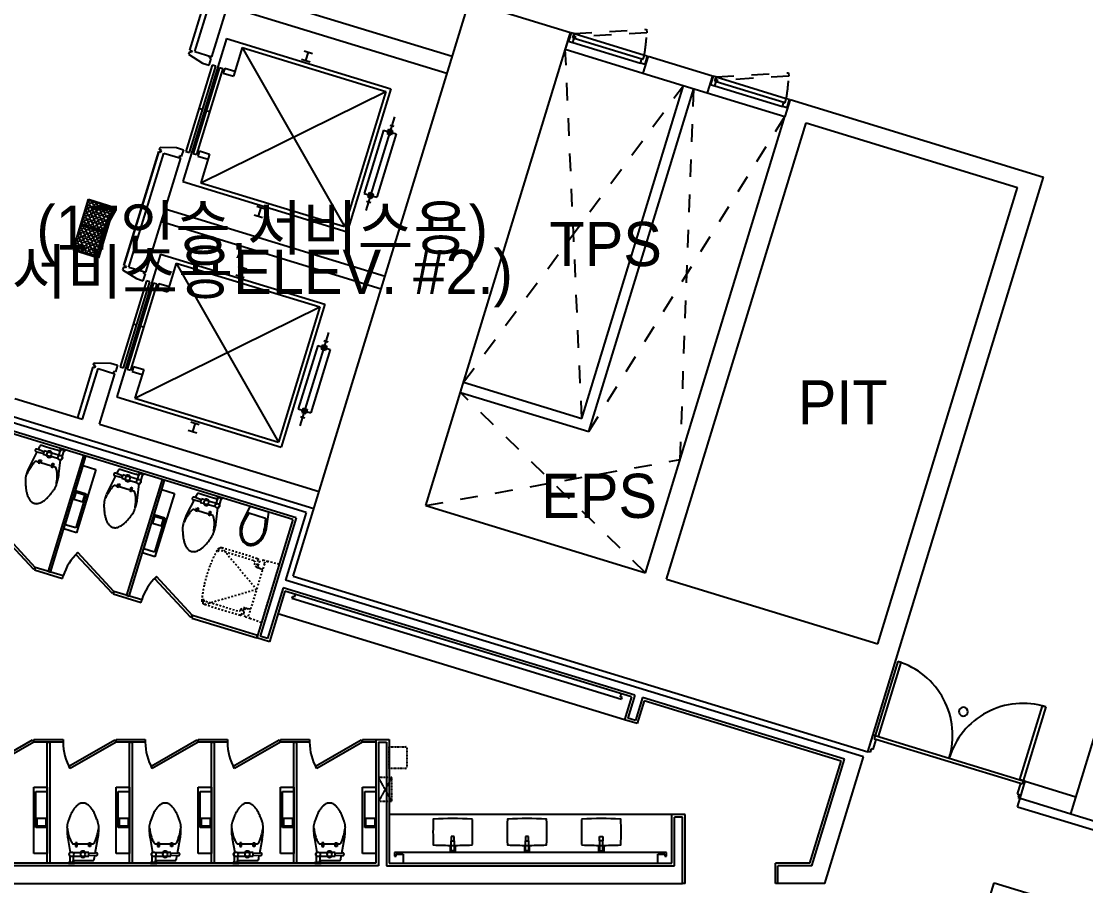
# Model space of a CAD drawing. Header units: millimetres. Extents: x -7718 to 421089, y 87466 to 341395.
# Drawn here: x 328870 to 340915, y 215684 to 225466 of the extents above; entities that cross this region are included whole.
import ezdxf
from ezdxf.enums import TextEntityAlignment as Align

# ---------------------------------------------------------------- set-up
doc = ezdxf.new("R2010")
doc.units = ezdxf.units.MM
doc.header["$LTSCALE"] = 200
doc.header["$MEASUREMENT"] = 0
for name, pattern in [('HID', [5, 3, -2]), ('HIDDEN', [2, 1, -1]), ('HIDDEN2', [0.188, 0.125, -0.063])]:
    doc.linetypes.add(name, pattern=pattern)
doc.layers.add('e-plan', color=9, linetype='CONTINUOUS')
doc.styles.add('kiahn', font='HY울릉도L.TTF')

msp = doc.modelspace()

# ---------------------------------------------------------------- linework, layer by layer
at = {"layer": 'e-plan'}
for p, q in [((330447, 226078), (333745, 225070)), ((330778, 225141), (330924, 225619)), ((331202, 225638), (333687, 224878)), ((331948, 219188), (333937, 225691)), ((333937, 225691), (335084, 225340)), ((331191, 225270), (330697, 223654)), ((331191, 225270), (333051, 224702)), ((333447, 219985), (335084, 225340)), ((335084, 225340), (335026, 225149)), ((335094, 225337), (335064, 225242)), ((335064, 225242), (335098, 225231)), ((335127, 225327), (335094, 225337)), ((335112, 225227), (335127, 225275)), ((335113, 225279), (335127, 225327)), ((335127, 225275), (335113, 225279)), ((335127, 225327), (335921, 225084)), ((335127, 225275), (335892, 225041)), ((330772, 225121), (330763, 225093)), ((330796, 225114), (330772, 225121)), ((330778, 225141), (330801, 225133)), ((330801, 225133), (330796, 225114)), ((330835, 225123), (331026, 225065)), ((331369, 225169), (331270, 224844)), ((331369, 225169), (332995, 224672)), ((331369, 225169), (332527, 223142)), ((332072, 225132), (332167, 225103)), ((335026, 225149), (335905, 224880)), ((335026, 225149), (335905, 224880)), ((335098, 225231), (335112, 225227)), ((335112, 225227), (335877, 224993)), ((330763, 225093), (330920, 224992)), ((330997, 224969), (331020, 225045)), ((331001, 225051), (331007, 225070)), ((331020, 225045), (331001, 225051)), ((331007, 225070), (331026, 225065)), ((332042, 225036), (332138, 225007)), ((332090, 225022), (332119, 225117)), ((335877, 224993), (335892, 225041)), ((335892, 225041), (335906, 225037)), ((335964, 225071), (335905, 224880)), ((335964, 225071), (335905, 224880)), ((335906, 225037), (335921, 225084)), ((335921, 225084), (335954, 225074)), ((335954, 225074), (335925, 224978)), ((335964, 225071), (336691, 224849)), ((335964, 225071), (336691, 224849)), ((331032, 224969), (330734, 223993)), ((330772, 223981), (331071, 224957)), ((331112, 224944), (330814, 223969)), ((331151, 224932), (330852, 223957)), ((330920, 224992), (330997, 224969)), ((331071, 224957), (331032, 224969)), ((331112, 224944), (331151, 224932)), ((331173, 224936), (331155, 224879)), ((331173, 224936), (331287, 224901)), ((335892, 224989), (335877, 224993)), ((335925, 224978), (335892, 224989)), ((335905, 224880), (336632, 224658)), ((335905, 224880), (336632, 224658)), ((331155, 224879), (331270, 224844)), ((336691, 224849), (336632, 224658)), ((336691, 224849), (336632, 224658)), ((336700, 224846), (336671, 224750)), ((336734, 224836), (336700, 224846)), ((336719, 224788), (336734, 224836)), ((336733, 224784), (336719, 224788)), ((336719, 224736), (336733, 224784)), ((336733, 224784), (337499, 224550)), ((336734, 224836), (337527, 224593)), ((330901, 223639), (332995, 224672)), ((332995, 224672), (332527, 223142)), ((333051, 224702), (332557, 223085)), ((335213, 220972), (336364, 224740)), ((335292, 220822), (336479, 224704)), ((336632, 224658), (337512, 224389)), ((336632, 224658), (337512, 224389)), ((336671, 224750), (336705, 224740)), ((336705, 224740), (336719, 224736)), ((336719, 224736), (337484, 224502)), ((337484, 224502), (337499, 224550)), ((337499, 224550), (337513, 224545)), ((337571, 224580), (337512, 224389)), ((337571, 224580), (337512, 224389)), ((337513, 224545), (337527, 224593)), ((337527, 224593), (337561, 224583)), ((337561, 224583), (337532, 224487)), ((337571, 224580), (340439, 223703)), ((330883, 224481, 0), (330921, 224469, 0)), ((330883, 224481), (330921, 224469)), ((330963, 224456, 0), (331001, 224445, 0)), ((330963, 224456), (331001, 224445)), ((337498, 224498), (337484, 224502)), ((337532, 224487), (337498, 224498)), ((333093, 224384), (332769, 223326)), ((333039, 224292), (333087, 224278)), ((335933, 219225), (337512, 224389)), ((336172, 219152), (337751, 224316)), ((337512, 224389), (337512, 224389)), ((337751, 224316), (340142, 223585)), ((332969, 224235), (332750, 223518)), ((333113, 224191), (332893, 223474)), ((332969, 224235), (333113, 224191)), ((333024, 224245), (333010, 224197)), ((333010, 224197), (333057, 224182)), ((333024, 224245), (333072, 224230)), ((333072, 224230), (333057, 224182)), ((330433, 224012), (330441, 224041)), ((330441, 224041), (330628, 224036)), ((330032, 222702), (330427, 223993)), ((330427, 223993), (330032, 222702)), ((330427, 223993), (330451, 223986)), ((330456, 224005), (330433, 224012)), ((330451, 223986), (330456, 224005)), ((330484, 223975), (330675, 223917)), ((330628, 224036), (330705, 224013)), ((330662, 223942), (330656, 223923)), ((330656, 223923), (330675, 223917)), ((330681, 223936), (330662, 223942)), ((330705, 224013), (330681, 223936)), ((330734, 223993), (330772, 223981)), ((330814, 223969), (330852, 223957)), ((330814, 223969, 0), (330852, 223957, 0)), ((330886, 223999), (330869, 223941)), ((330886, 223999, 0), (330869, 223941, 0)), ((330869, 223941), (330983, 223906)), ((330869, 223941, 0), (330983, 223906, 0)), ((330886, 223999), (331001, 223964)), ((330886, 223999, 0), (331001, 223964, 0)), ((331001, 223964), (330901, 223639)), ((338451, 217200), (340439, 223703)), ((330697, 223654), (332557, 223085)), ((330901, 223639), (332527, 223142)), ((338563, 218421), (340142, 223585)), ((329545, 223165), (329632, 223452)), ((329632, 223452), (329919, 223364)), ((332750, 223518), (332893, 223474)), ((332805, 223527), (332790, 223479)), ((332790, 223479), (332838, 223465)), ((332805, 223527), (332853, 223513)), ((332853, 223513), (332838, 223465)), ((329832, 223077), (329919, 223364)), ((329919, 223364), (329832, 223077)), ((329832, 223077), (329919, 223364)), ((330500, 223343), (332986, 222583)), ((331534, 223372), (331629, 223343)), ((331581, 223358), (331552, 223262)), ((332776, 223432), (332824, 223417)), ((330456, 223200), (332942, 222440)), ((331504, 223277), (331600, 223247)), ((329457, 222878), (329545, 223165)), ((329545, 223165), (329832, 223077)), ((329545, 223165), (329832, 223077)), ((329744, 222790), (329832, 223077)), ((329832, 223077), (329744, 222790)), ((329744, 222790), (329832, 223077)), ((340746, 216498), (342735, 223001)), ((329457, 222878), (329744, 222790)), ((330446, 222832), (329951, 221216)), ((330446, 222832), (332306, 222263)), ((330624, 222730), (330524, 222405)), ((330624, 222730), (332249, 222233)), ((330624, 222730), (331782, 220703)), ((330026, 222683), (330017, 222654)), ((330017, 222654), (330175, 222554)), ((330050, 222676), (330026, 222683)), ((330032, 222702), (330056, 222695)), ((330056, 222695), (330050, 222676)), ((330089, 222684), (330281, 222626)), ((330251, 222530), (330275, 222607)), ((330256, 222613), (330262, 222632)), ((330275, 222607), (330256, 222613)), ((330262, 222632), (330281, 222626)), ((331297, 222598), (331392, 222568)), ((331326, 222693), (331422, 222664)), ((331345, 222583), (331374, 222679)), ((330287, 222530), (329989, 221554)), ((330027, 221543), (330325, 222518)), ((330367, 222506), (330069, 221530)), ((330405, 222494), (330107, 221518)), ((330175, 222554), (330251, 222530)), ((330325, 222518), (330287, 222530)), ((330367, 222506), (330405, 222494)), ((330427, 222498), (330410, 222440)), ((330427, 222498), (330542, 222463)), ((330410, 222440), (330524, 222405)), ((330156, 221200), (332249, 222233)), ((332249, 222233), (331782, 220703)), ((332306, 222263), (331811, 220647)), ((330138, 222042, 0), (330176, 222031, 0)), ((330138, 222042), (330176, 222031)), ((330218, 222018, 0), (330256, 222006, 0)), ((330218, 222018), (330256, 222006)), ((332347, 221945), (332024, 220887)), ((332224, 221797), (332004, 221079)), ((332367, 221753), (332148, 221036)), ((332224, 221797), (332367, 221753)), ((332279, 221806), (332264, 221758)), ((332264, 221758), (332312, 221744)), ((332279, 221806), (332326, 221791)), ((332293, 221854), (332341, 221839)), ((332326, 221791), (332312, 221744)), ((329681, 221554), (329506, 220981)), ((329681, 221554), (329705, 221547)), ((329687, 221574), (329696, 221602)), ((329711, 221566), (329687, 221574)), ((329696, 221602), (329883, 221597)), ((329705, 221547), (329711, 221566)), ((329739, 221537), (329930, 221478)), ((329883, 221597), (329959, 221574)), ((329959, 221574), (329936, 221498)), ((329989, 221554), (330027, 221543)), ((330069, 221530), (330107, 221518)), ((330069, 221530, 0), (330107, 221518, 0)), ((330141, 221560), (330123, 221503)), ((330141, 221560, 0), (330123, 221503, 0)), ((330141, 221560), (330255, 221525)), ((330141, 221560, 0), (330255, 221525, 0)), ((330255, 221525), (330156, 221200)), ((329917, 221503), (329911, 221484)), ((329911, 221484), (329930, 221478)), ((329936, 221498), (329917, 221503)), ((330123, 221503), (330238, 221468)), ((330123, 221503, 0), (330238, 221468, 0)), ((333839, 221266), (335292, 220822)), ((333874, 221381), (335213, 220972)), ((328798, 221197), (329563, 220963)), ((329951, 221216), (331811, 220647)), ((330156, 221200), (331782, 220703)), ((332004, 221079), (332148, 221036)), ((332059, 221089), (332045, 221041)), ((332045, 221041), (332093, 221026)), ((332059, 221089), (332107, 221074)), ((332107, 221074), (332093, 221026)), ((332094, 219907), (328719, 220939)), ((328740, 221006), (332182, 219953)), ((330788, 220934), (330884, 220904)), ((330836, 220919), (330807, 220823)), ((332030, 220993), (332078, 220978)), ((331981, 219847), (328693, 220853)), ((331944, 219827), (328713, 220815)), ((329754, 220905), (332241, 220144)), ((330759, 220838), (330855, 220809)), ((329047, 220593), (328970, 220444)), ((329038, 220596), (329047, 220593)), ((329060, 220619), (329047, 220624)), ((329047, 220593), (329120, 220576)), ((329074, 220647), (329060, 220619)), ((329126, 220595), (329060, 220619)), ((329129, 220604), (329118, 220566)), ((329118, 220566), (329165, 220551)), ((329177, 220590), (329129, 220604)), ((329206, 220633), (329134, 220655)), ((329573, 220552), (329173, 219242)), ((329278, 220611), (329206, 220633)), ((329301, 220552), (329206, 220581)), ((329295, 220548), (329311, 220600)), ((329373, 220613), (329306, 220634)), ((329306, 220634), (329308, 220623)), ((329308, 220623), (329317, 220620)), ((329317, 220620), (329311, 220600)), ((329355, 220608), (329317, 220620)), ((329333, 220537), (329355, 220608)), ((329355, 220608), (329365, 220605)), ((329365, 220605), (329373, 220613)), ((329602, 220543), (329573, 220552)), ((329150, 220451), (329041, 220485)), ((329066, 220467), (329078, 220505)), ((329085, 220461), (329066, 220467)), ((329078, 220505), (329097, 220499)), ((329097, 220499), (329085, 220461)), ((329260, 220418), (329150, 220451)), ((329290, 220513), (329194, 220543)), ((329202, 219233), (329602, 220543)), ((329221, 220461), (329210, 220423)), ((329241, 220455), (329221, 220461)), ((329229, 220417), (329241, 220455)), ((329296, 220344), (329315, 220504)), ((329351, 219721), (329570, 220438)), ((329570, 220438), (329713, 220394)), ((329210, 220423), (329229, 220417)), ((329713, 220394), (329494, 219677)), ((329936, 220322), (329860, 220172)), ((329927, 220324), (329936, 220322)), ((329949, 220347), (329936, 220352)), ((329936, 220322), (330010, 220304)), ((329964, 220375), (329949, 220347)), ((330016, 220323), (329949, 220347)), ((330019, 220332), (330007, 220294)), ((330066, 220318), (330019, 220332)), ((330095, 220361), (330024, 220383)), ((330167, 220339), (330095, 220361)), ((330191, 220280), (330095, 220309)), ((330185, 220276), (330200, 220328)), ((330262, 220342), (330195, 220362)), ((330195, 220362), (330197, 220351)), ((330197, 220351), (330206, 220348)), ((330206, 220348), (330200, 220328)), ((330245, 220336), (330206, 220348)), ((330223, 220265), (330245, 220336)), ((330245, 220336), (330254, 220333)), ((330254, 220333), (330262, 220342)), ((330040, 220179), (329930, 220213)), ((329956, 220195), (329967, 220233)), ((329975, 220189), (329956, 220195)), ((329967, 220233), (329986, 220227)), ((329986, 220227), (329975, 220189)), ((330007, 220294), (330055, 220279)), ((330463, 220280), (330062, 218970)), ((330179, 220241), (330083, 220271)), ((330091, 218961), (330491, 220271)), ((330111, 220189), (330099, 220151)), ((330130, 220183), (330111, 220189)), ((330118, 220145), (330130, 220183)), ((330185, 220072), (330204, 220232)), ((330491, 220271), (330463, 220280)), ((329365, 219769), (329484, 220157)), ((329488, 220135), (329464, 220058)), ((329484, 220157), (329605, 220120)), ((329605, 220120), (329487, 219732)), ((329590, 220104), (329488, 220135)), ((329567, 220027), (329590, 220104)), ((330150, 220146), (330040, 220179)), ((330099, 220151), (330118, 220145)), ((330240, 219449), (330459, 220166)), ((330603, 220122), (330383, 219405)), ((330459, 220166), (330603, 220122)), ((330839, 220075), (330825, 220080)), ((330853, 220103), (330839, 220075)), ((330905, 220051), (330839, 220075)), ((330985, 220089), (330913, 220111)), ((331056, 220067), (330985, 220089)), ((331151, 220070), (331084, 220090)), ((331084, 220090), (331086, 220079)), ((331086, 220079), (331096, 220076)), ((331096, 220076), (331090, 220056)), ((331134, 220064), (331096, 220076)), ((331112, 219993), (331134, 220064)), ((331134, 220064), (331144, 220062)), ((331144, 220062), (331151, 220070)), ((329464, 220058), (329567, 220027)), ((330825, 220050), (330749, 219900)), ((330816, 220052), (330825, 220050)), ((330929, 219908), (330819, 219941)), ((330825, 220050), (330899, 220032)), ((330845, 219923), (330857, 219961)), ((330857, 219961), (330876, 219955)), ((330876, 219955), (330864, 219917)), ((330908, 220060), (330896, 220022)), ((330896, 220022), (330944, 220008)), ((330956, 220046), (330908, 220060)), ((331068, 219970), (330973, 219999)), ((331080, 220008), (330984, 220037)), ((331074, 220004), (331090, 220056)), ((331074, 219800), (331094, 219960)), ((331456, 219976), (331362, 219784, 0)), ((331667, 219912), (331456, 219976)), ((333447, 219985), (335933, 219225)), ((330255, 219497), (330373, 219885)), ((330377, 219863), (330354, 219787)), ((330373, 219885), (330495, 219848)), ((330495, 219848), (330376, 219460)), ((330479, 219832), (330377, 219863)), ((330456, 219755), (330479, 219832)), ((330864, 219917), (330845, 219923)), ((331039, 219874), (330929, 219908)), ((331000, 219917), (330988, 219879)), ((330988, 219879), (331008, 219873)), ((331019, 219911), (331000, 219917)), ((331008, 219873), (331019, 219911)), ((331433, 219893), (331384, 219803, 0)), ((331444, 219899), (331390, 219800, 0)), ((331632, 219841, 0), (331446, 219898)), ((331944, 219827), (331535, 218489)), ((331981, 219847), (331572, 218508)), ((331633, 219841, 0), (331623, 219729, 0)), ((331639, 219830, 0), (331630, 219728, 0)), ((331667, 219912), (331636, 219700, 0)), ((332094, 219907), (331860, 219142)), ((328598, 219704), (329007, 219265)), ((329029, 219286), (328620, 219725)), ((329494, 219677), (329351, 219721)), ((329487, 219732), (329365, 219769)), ((330354, 219787), (330456, 219755)), ((330376, 219460), (330255, 219497)), ((329510, 219453), (329488, 219432)), ((329488, 219432), (329897, 218993)), ((329919, 219014), (329510, 219453)), ((330383, 219405), (330240, 219449)), ((329007, 219265), (329029, 219286)), ((329029, 219286), (329021, 219257)), ((329021, 219257), (329336, 219161)), ((329345, 219189), (329029, 219286)), ((329173, 219242), (329202, 219233)), ((329336, 219161), (329345, 219189)), ((330399, 219181), (330377, 219160)), ((330377, 219160), (330786, 218722)), ((330808, 218742), (330399, 219181)), ((338402, 217142), (331860, 219142)), ((331948, 219188), (338451, 217200)), ((336172, 219152), (338563, 218421)), ((329897, 218993), (329919, 219014)), ((329919, 219014), (329910, 218985)), ((329910, 218985), (330226, 218889)), ((330234, 218917), (329919, 219014)), ((331834, 219056), (331658, 218482)), ((331853, 219018), (331678, 218445)), ((335812, 217840), (331834, 219056)), ((335774, 217820), (331853, 219018)), ((331968, 218983), (331958, 218950)), ((330062, 218970), (330091, 218961)), ((330226, 218889), (330234, 218917)), ((331939, 218956), (331933, 218937)), ((331933, 218937), (335663, 217796)), ((331958, 218950), (331939, 218956)), ((330786, 218722), (330808, 218742)), ((330808, 218742), (330799, 218713)), ((331543, 218517), (330808, 218742)), ((335695, 217562), (331775, 218760)), ((330799, 218713), (331535, 218489)), ((331535, 218489), (331543, 218517)), ((331658, 218482), (331572, 218508)), ((331678, 218445), (331535, 218489)), ((338790, 218221), (338534, 217384)), ((338572, 217372), (338828, 218209)), ((338828, 218209), (338790, 218221)), ((335649, 217821), (335660, 217855)), ((335668, 217815), (335649, 217821)), ((335663, 217796), (335668, 217815)), ((335774, 217820), (335695, 217562)), ((335812, 217840), (335733, 217581)), ((335898, 217813), (335819, 217555)), ((335918, 217776), (335839, 217518)), ((338185, 217114), (335898, 217813)), ((338147, 217094), (335918, 217776)), ((340169, 216884), (340425, 217721)), ((340463, 217709), (340207, 216872)), ((340425, 217721), (340463, 217709)), ((335839, 217518), (335695, 217562)), ((335819, 217555), (335733, 217581)), ((328478, 217035), (328998, 217335)), ((329013, 217309), (328493, 217009)), ((328998, 217335), (329013, 217309)), ((329013, 217309), (329013, 217339)), ((329013, 217339), (329343, 217339)), ((329343, 217309), (329013, 217309)), ((329163, 217309), (329193, 217309)), ((329163, 215939), (329163, 217309)), ((329193, 217309), (329193, 215939)), ((329343, 217339), (329343, 217309)), ((329408, 217035), (329928, 217335)), ((329943, 217309), (329423, 217009)), ((329928, 217335), (329943, 217309)), ((329943, 217309), (329943, 217339)), ((329943, 217339), (330273, 217339)), ((330273, 217309), (329943, 217309)), ((330093, 217309), (330123, 217309)), ((330093, 215939), (330093, 217309)), ((330123, 217309), (330123, 215939)), ((330273, 217339), (330273, 217309)), ((330338, 217035), (330858, 217335)), ((330873, 217309), (330353, 217009)), ((330858, 217335), (330873, 217309)), ((330873, 217309), (330873, 217339)), ((330873, 217339), (331203, 217339)), ((331203, 217309), (330873, 217309)), ((331023, 217309), (331053, 217309)), ((331023, 215939), (331023, 217309)), ((331053, 217309), (331053, 215939)), ((331203, 217339), (331203, 217309)), ((331268, 217035), (331788, 217335)), ((331803, 217309), (331283, 217009)), ((331788, 217335), (331803, 217309)), ((331803, 217309), (331803, 217339)), ((331803, 217339), (332133, 217339)), ((332133, 217309), (331803, 217309)), ((331953, 217309), (331983, 217309)), ((331953, 215939), (331953, 217309)), ((331983, 217309), (331983, 215939)), ((332133, 217339), (332133, 217309)), ((332198, 217035), (332718, 217335)), ((332733, 217309), (332213, 217009)), ((332718, 217335), (332733, 217309)), ((332733, 217309), (332733, 217339)), ((332733, 217339), (332883, 217339)), ((332883, 217309), (332733, 217309)), ((332883, 217339), (332883, 215939)), ((332883, 217339), (333033, 217339)), ((332883, 217339), (332883, 217309)), ((332913, 217309), (332913, 215909)), ((332913, 217309), (333003, 217309)), ((333003, 217309), (333003, 215909)), ((333033, 217339), (333033, 215939)), ((338451, 217200), (338510, 217391)), ((338541, 217340), (338506, 217225)), ((338510, 217391), (338534, 217384)), ((338534, 217384), (338522, 217346)), ((338522, 217346), (338541, 217340)), ((338534, 217384), (340207, 216872)), ((338534, 217384), (338572, 217372)), ((340176, 216840), (338541, 217340)), ((338475, 217193), (338451, 217200)), ((338487, 217231), (338475, 217193)), ((338506, 217225), (338487, 217231)), ((337794, 215939), (338147, 217094)), ((337816, 215909), (338185, 217114)), ((337964, 215709), (338402, 217142)), ((329423, 217009), (329408, 217035)), ((330353, 217009), (330338, 217035)), ((331283, 217009), (331268, 217035)), ((332213, 217009), (332198, 217035)), ((340176, 216840), (340141, 216725)), ((340207, 216872), (340169, 216884)), ((340173, 216674), (340231, 216865)), ((340173, 216674), (340231, 216865)), ((340196, 216834), (340176, 216840)), ((340207, 216872), (340196, 216834)), ((340231, 216865), (340207, 216872)), ((340231, 216865), (340805, 216690)), ((329013, 216049), (329013, 216799)), ((329013, 216799), (329163, 216799)), ((329036, 216749), (329163, 216749)), ((329036, 216343), (329036, 216749)), ((329163, 216799), (329163, 216049)), ((329163, 216749), (329163, 216343)), ((329943, 216049), (329943, 216799)), ((329943, 216799), (330093, 216799)), ((329966, 216749), (330093, 216749)), ((329966, 216343), (329966, 216749)), ((330093, 216799), (330093, 216049)), ((330093, 216749), (330093, 216343)), ((330873, 216049), (330873, 216799)), ((330873, 216799), (331023, 216799)), ((330896, 216749), (331023, 216749)), ((330896, 216343), (330896, 216749)), ((331023, 216799), (331023, 216049)), ((331023, 216749), (331023, 216343)), ((331803, 216049), (331803, 216799)), ((331803, 216799), (331953, 216799)), ((331826, 216749), (331953, 216749)), ((331826, 216343), (331826, 216749)), ((331953, 216799), (331953, 216049)), ((331953, 216749), (331953, 216343)), ((332733, 216049), (332733, 216799)), ((332733, 216799), (332883, 216799)), ((332756, 216749), (332883, 216749)), ((332756, 216343), (332756, 216749)), ((332883, 216799), (332883, 216049)), ((332883, 216749), (332883, 216343)), ((340141, 216725), (340160, 216719)), ((340160, 216719), (340149, 216681)), ((340143, 216578), (340173, 216674)), ((340143, 216578), (347317, 214385)), ((340149, 216681), (340173, 216674)), ((340173, 216674), (340746, 216498)), ((336233, 216489), (333033, 216489)), ((336233, 215939), (336233, 216489)), ((336383, 216489), (336233, 216489)), ((336263, 215909), (336263, 216459)), ((336353, 216459), (336263, 216459)), ((336353, 215709), (336353, 216459)), ((336383, 215709), (336383, 216489)), ((340746, 216498), (347249, 214510)), ((329163, 216343), (329036, 216343)), ((329153, 216443), (329046, 216443)), ((329046, 216443), (329046, 216363)), ((329046, 216363), (329153, 216363)), ((329153, 216363), (329153, 216443)), ((330093, 216343), (329966, 216343)), ((330083, 216443), (329976, 216443)), ((329976, 216443), (329976, 216363)), ((329976, 216363), (330083, 216363)), ((330083, 216363), (330083, 216443)), ((331023, 216343), (330896, 216343)), ((331013, 216443), (330906, 216443)), ((330906, 216443), (330906, 216363)), ((330906, 216363), (331013, 216363)), ((331013, 216363), (331013, 216443)), ((331953, 216343), (331826, 216343)), ((331943, 216443), (331836, 216443)), ((331836, 216443), (331836, 216363)), ((331836, 216363), (331943, 216363)), ((331943, 216363), (331943, 216443)), ((332883, 216343), (332756, 216343)), ((332873, 216443), (332766, 216443)), ((332766, 216443), (332766, 216363)), ((332766, 216363), (332873, 216363)), ((332873, 216363), (332873, 216443)), ((329398, 216219), (329425, 216060)), ((329708, 216053), (329738, 216219)), ((330328, 216219), (330355, 216060)), ((330638, 216053), (330668, 216219)), ((331258, 216219), (331285, 216060)), ((331568, 216053), (331598, 216219)), ((332188, 216219), (332215, 216060)), ((332498, 216053), (332528, 216219)), ((333770, 216241), (333735, 216241)), ((333735, 216241), (333735, 216190)), ((333770, 216190), (333770, 216241)), ((334610, 216241), (334575, 216241)), ((334575, 216241), (334575, 216190)), ((334610, 216190), (334610, 216241)), ((335415, 216190), (335415, 216241)), ((335415, 216241), (335450, 216241)), ((335450, 216241), (335450, 216190)), ((329453, 216159), (329568, 216159)), ((329503, 216169), (329483, 216169)), ((329483, 216169), (329483, 216129)), ((329483, 216129), (329503, 216129)), ((329503, 216129), (329503, 216169)), ((329568, 216159), (329683, 216159)), ((329633, 216129), (329633, 216169)), ((329633, 216169), (329653, 216169)), ((329653, 216129), (329633, 216129)), ((329653, 216169), (329653, 216129)), ((330383, 216159), (330498, 216159)), ((330433, 216169), (330413, 216169)), ((330413, 216169), (330413, 216129)), ((330413, 216129), (330433, 216129)), ((330433, 216129), (330433, 216169)), ((330498, 216159), (330613, 216159)), ((330563, 216129), (330563, 216169)), ((330563, 216169), (330583, 216169)), ((330583, 216129), (330563, 216129)), ((330583, 216169), (330583, 216129)), ((331313, 216159), (331428, 216159)), ((331363, 216169), (331343, 216169)), ((331343, 216169), (331343, 216129)), ((331343, 216129), (331363, 216129)), ((331363, 216129), (331363, 216169)), ((331428, 216159), (331543, 216159)), ((331493, 216129), (331493, 216169)), ((331493, 216169), (331513, 216169)), ((331513, 216129), (331493, 216129)), ((331513, 216169), (331513, 216129)), ((332243, 216159), (332358, 216159)), ((332293, 216169), (332273, 216169)), ((332273, 216169), (332273, 216129)), ((332273, 216129), (332293, 216129)), ((332293, 216129), (332293, 216169)), ((332358, 216159), (332473, 216159)), ((332423, 216129), (332423, 216169)), ((332423, 216169), (332443, 216169)), ((332443, 216129), (332423, 216129)), ((332443, 216169), (332443, 216129)), ((333735, 216127), (333724, 216127)), ((333724, 216127), (333724, 216069)), ((333735, 216190), (333770, 216190)), ((333735, 216080), (333735, 216190)), ((333735, 216190), (333770, 216190)), ((333770, 216190), (333770, 216080)), ((333782, 216127), (333770, 216127)), ((333782, 216069), (333782, 216127)), ((334575, 216127), (334564, 216127)), ((334564, 216127), (334564, 216069)), ((334575, 216190), (334610, 216190)), ((334575, 216080), (334575, 216190)), ((334575, 216190), (334610, 216190)), ((334610, 216190), (334610, 216080)), ((334622, 216127), (334610, 216127)), ((334622, 216069), (334622, 216127)), ((335404, 216069), (335404, 216127)), ((335404, 216127), (335415, 216127)), ((335450, 216190), (335415, 216190)), ((335415, 216190), (335415, 216080)), ((335450, 216190), (335415, 216190)), ((335450, 216080), (335450, 216190)), ((335450, 216127), (335462, 216127)), ((335462, 216127), (335462, 216069)), ((329163, 216049), (329013, 216049)), ((329418, 216024), (329418, 215949)), ((329453, 216059), (329553, 216059)), ((329453, 216019), (329553, 216019)), ((329458, 216024), (329458, 215970)), ((329458, 215949), (329458, 215970)), ((329493, 215969), (329568, 215969)), ((329568, 215969), (329643, 215969)), ((329633, 216059), (329583, 216059)), ((329583, 216019), (329633, 216019)), ((329633, 216019), (329633, 216059)), ((329708, 216053), (329633, 216049)), ((329633, 216029), (329703, 216024)), ((329698, 215994), (329703, 216024)), ((329703, 216024), (329718, 216024)), ((329718, 216054), (329708, 216053)), ((330093, 216049), (329943, 216049)), ((330348, 216024), (330348, 215949)), ((330383, 216059), (330483, 216059)), ((330383, 216019), (330483, 216019)), ((330388, 216024), (330388, 215970)), ((330388, 215949), (330388, 215970)), ((330423, 215969), (330498, 215969)), ((330498, 215969), (330573, 215969)), ((330563, 216059), (330513, 216059)), ((330513, 216019), (330563, 216019)), ((330563, 216019), (330563, 216059)), ((330638, 216053), (330563, 216049)), ((330563, 216029), (330633, 216024)), ((330628, 215994), (330633, 216024)), ((330633, 216024), (330648, 216024)), ((330648, 216054), (330638, 216053)), ((331023, 216049), (330873, 216049)), ((331278, 216024), (331278, 215949)), ((331313, 216059), (331413, 216059)), ((331313, 216019), (331413, 216019)), ((331318, 216024), (331318, 215970)), ((331318, 215949), (331318, 215970)), ((331353, 215969), (331428, 215969)), ((331428, 215969), (331503, 215969)), ((331493, 216059), (331443, 216059)), ((331443, 216019), (331493, 216019)), ((331493, 216019), (331493, 216059)), ((331568, 216053), (331493, 216049)), ((331493, 216029), (331563, 216024)), ((331558, 215994), (331563, 216024)), ((331563, 216024), (331578, 216024)), ((331578, 216054), (331568, 216053)), ((331953, 216049), (331803, 216049)), ((332208, 216024), (332208, 215949)), ((332243, 216059), (332343, 216059)), ((332243, 216019), (332343, 216019)), ((332248, 216024), (332248, 215970)), ((332248, 215949), (332248, 215970)), ((332283, 215969), (332358, 215969)), ((332358, 215969), (332433, 215969)), ((332423, 216059), (332373, 216059)), ((332373, 216019), (332423, 216019)), ((332423, 216019), (332423, 216059)), ((332498, 216053), (332423, 216049)), ((332423, 216029), (332493, 216024)), ((332488, 215994), (332493, 216024)), ((332493, 216024), (332508, 216024)), ((332508, 216054), (332498, 216053)), ((332883, 216049), (332733, 216049)), ((336173, 216059), (333093, 216059)), ((333093, 216059), (333093, 216019)), ((333093, 216019), (333113, 216019)), ((333113, 216019), (333113, 216039)), ((333113, 216039), (333193, 216039)), ((333193, 216039), (333193, 215939)), ((333724, 216069), (333782, 216069)), ((333770, 216080), (333735, 216080)), ((334564, 216069), (334622, 216069)), ((334610, 216080), (334575, 216080)), ((335462, 216069), (335404, 216069)), ((335415, 216080), (335450, 216080)), ((336073, 215939), (336073, 216039)), ((336073, 216039), (336153, 216039)), ((336153, 216039), (336153, 216019)), ((336153, 216019), (336173, 216019)), ((336173, 216019), (336173, 216059)), ((332913, 215909), (328233, 215909)), ((332883, 215939), (328263, 215939)), ((329193, 215939), (329163, 215939)), ((329408, 215949), (329403, 215939)), ((329403, 215939), (329473, 215939)), ((329418, 215949), (329408, 215949)), ((329418, 215949), (329458, 215949)), ((329468, 215949), (329458, 215949)), ((329473, 215939), (329468, 215949)), ((330123, 215939), (330093, 215939)), ((330338, 215949), (330333, 215939)), ((330333, 215939), (330403, 215939)), ((330348, 215949), (330338, 215949)), ((330348, 215949), (330388, 215949)), ((330398, 215949), (330388, 215949)), ((330403, 215939), (330398, 215949)), ((331053, 215939), (331023, 215939)), ((331268, 215949), (331263, 215939)), ((331263, 215939), (331333, 215939)), ((331278, 215949), (331268, 215949)), ((331278, 215949), (331318, 215949)), ((331328, 215949), (331318, 215949)), ((331333, 215939), (331328, 215949)), ((331983, 215939), (331953, 215939)), ((332198, 215949), (332193, 215939)), ((332193, 215939), (332263, 215939)), ((332208, 215949), (332198, 215949)), ((332208, 215949), (332248, 215949)), ((332258, 215949), (332248, 215949)), ((332263, 215939), (332258, 215949)), ((333003, 215909), (336263, 215909)), ((333033, 215939), (336233, 215939)), ((337403, 215709), (337403, 215939)), ((337794, 215939), (337403, 215939)), ((337433, 215709), (337433, 215909)), ((337816, 215909), (337433, 215909)), ((328033, 215709), (336353, 215709)), ((336383, 215709), (336353, 215709)), ((337433, 215709), (337403, 215709)), ((337964, 215709), (337433, 215709)), ((338753, 212029), (339880, 215717)), ((339880, 215717), (340645, 215484))]:
    msp.add_line(p, q, dxfattribs=at)
at = {"layer": 'e-plan', "ltscale": 0.5}
for p, q in [((330835, 225123), (331010, 225697)), ((331026, 225065), (331202, 225638)), ((330089, 222684), (330484, 223975)), ((330281, 222626), (330675, 223917)), ((329563, 220963), (329739, 221537)), ((329754, 220905), (329930, 221478))]:
    msp.add_line(p, q, dxfattribs=at)
at = {"layer": 'e-plan', "linetype": 'HIDDEN'}
for p, q in [((335127, 225327), (335946, 225375)), ((335946, 225375), (335947, 225335)), ((335130, 225287), (335127, 225327)), ((335947, 225335), (335130, 225287)), ((335213, 220972), (335026, 225149)), ((336734, 224836), (337553, 224884)), ((337553, 224884), (337554, 224844)), ((336737, 224796), (336734, 224836)), ((337554, 224844), (336737, 224796)), ((333874, 221381), (336364, 224740)), ((336325, 220506), (336479, 224704)), ((335292, 220822), (337512, 224389)), ((335933, 219225), (333839, 221266)), ((333447, 219985), (336325, 220506))]:
    msp.add_line(p, q, dxfattribs=at)
at = {"layer": 'e-plan', "linetype": 'HIDDEN', "ltscale": 0.1, "extrusion": (0, 0, -1)}
for p, q in [((331498, 219363), (331123, 219477)), ((331138, 219510), (331532, 219038)), ((331538, 219315), (331551, 219374)), ((331663, 219352), (331608, 219366)), ((331789, 219321), (331663, 219352)), ((331621, 219328), (331444, 218748)), ((331513, 219328), (331515, 219333)), ((331536, 219286), (331601, 219263)), ((331557, 219281), (331602, 219265)), ((331789, 219321), (331587, 218661)), ((330942, 218867), (331532, 219038)), ((331322, 218789), (330948, 218903)), ((331355, 218809), (331353, 218803)), ((331382, 218805), (331360, 218749)), ((331397, 218830), (331463, 218814)), ((331418, 218823), (331463, 218812)), ((331465, 218705), (331412, 218724)), ((331587, 218661), (331465, 218705))]:
    msp.add_line(p, q, dxfattribs=at)
at = {"layer": 'e-plan', "linetype": 'HIDDEN2', "ltscale": 0.005}
for p, q in [((333033, 217009), (333033, 217256)), ((333033, 217256), (333223, 217256)), ((333233, 217246), (333233, 217019)), ((333223, 217009), (333033, 217009)), ((333063, 216909), (332913, 216909)), ((332913, 216909), (332913, 216639)), ((333063, 216639), (333063, 216909)), ((332913, 216639), (333063, 216639))]:
    msp.add_line(p, q, dxfattribs=at)
at = {"layer": 'e-plan', "linetype": 'HIDDEN2', "ltscale": 0.02}
for p, q in [((333063, 216909), (332913, 216639)), ((333063, 216639), (332913, 216909))]:
    msp.add_line(p, q, dxfattribs=at)
at = {"layer": 'e-plan'}
for centre, radius in [((329649, 223420), 17.5), ((329620, 223325), 17.5), ((329634, 223373), 17.5), ((329668, 223310), 17.5), ((329682, 223358), 17.5), ((329697, 223406), 17.5), ((329730, 223343), 17.5), ((329745, 223391), 17.5), ((329778, 223329), 17.5), ((329793, 223377), 17.5), ((329826, 223314), 17.5), ((329840, 223362), 17.5), ((329874, 223299), 17.5), ((329888, 223347), 17.5), ((329576, 223181), 17.5), ((329591, 223229), 17.5), ((329605, 223277), 17.5), ((329638, 223214), 17.5), ((329653, 223262), 17.5), ((329686, 223200), 17.5), ((329701, 223248), 17.5), ((329715, 223295), 17.5), ((329734, 223185), 17.5), ((329749, 223233), 17.5), ((329763, 223281), 17.5), ((329797, 223218), 17.5), ((329811, 223266), 17.5), ((329844, 223204), 17.5), ((329859, 223252), 17.5), ((329547, 223086), 17.5), ((329561, 223133), 17.5), ((329595, 223071), 17.5), ((329609, 223119), 17.5), ((329624, 223167), 17.5), ((329642, 223056), 17.5), ((329657, 223104), 17.5), ((329672, 223152), 17.5), ((329705, 223090), 17.5), ((329719, 223137), 17.5), ((329753, 223075), 17.5), ((329767, 223123), 17.5), ((329782, 223171), 17.5), ((329800, 223060), 17.5), ((329815, 223108), 17.5), ((329830, 223156), 17.5), ((329503, 222942), 17.5), ((329518, 222990), 17.5), ((329532, 223038), 17.5), ((329565, 222975), 17.5), ((329580, 223023), 17.5), ((329613, 222961), 17.5), ((329628, 223009), 17.5), ((329661, 222946), 17.5), ((329676, 222994), 17.5), ((329690, 223042), 17.5), ((329723, 222979), 17.5), ((329738, 223027), 17.5), ((329771, 222965), 17.5), ((329786, 223013), 17.5), ((329488, 222894), 17.5), ((329536, 222880), 17.5), ((329551, 222928), 17.5), ((329584, 222865), 17.5), ((329599, 222913), 17.5), ((329632, 222851), 17.5), ((329646, 222898), 17.5), ((329680, 222836), 17.5), ((329694, 222884), 17.5), ((329709, 222932), 17.5), ((329727, 222821), 17.5), ((329742, 222869), 17.5), ((329757, 222917), 17.5), ((329186, 220566), 25), ((329310, 220528), 25), ((330075, 220294), 25), ((330199, 220256), 25), ((330964, 220022), 25), ((331089, 219984), 25), ((329438, 216039), 25), ((329568, 216039), 25), ((330368, 216039), 25), ((330498, 216039), 25), ((331298, 216039), 25), ((331428, 216039), 25), ((332228, 216039), 25), ((332358, 216039), 25)]:
    msp.add_circle(centre, radius, dxfattribs=at)
at = {"layer": 'e-plan', "linetype": 'HIDDEN'}
for centre in [(333953, 225417), (335560, 224926)]:
    msp.add_arc(centre, 1996, 350.4052, 357.6584, dxfattribs=at)
at = {"layer": 'e-plan'}
for centre, radius, start, end in [((329099, 220651), 20, 135.9267, 148.9642), ((329089, 220661), 5.01, 78.711, 135.9267), ((328999, 220212), 463, 73.0004, 78.711), ((329041, 220610), 15, 69.634, 256.3669), ((329297, 220532), 251, 148.9642, 152.6407), ((329186, 220566), 35, 197.8503, 308.1505), ((329186, 220566), 35, 17.8503, 128.1505), ((329142, 220169), 463, 68.6621, 73.0004), ((329662, 220094), 775, 153.1538, 158.2368), ((329861, 219827), 1064, 144.9718, 147.055), ((329451, 220114), 564, 142.4444, 144.9718), ((329235, 220280), 291, 138.9282, 142.4444), ((329057, 220436), 54.8, 118.0004, 138.9282), ((329037, 220473), 12.3, 73.0004, 118.0004), ((329310, 220528), 25, 281.9376, 19.8703), ((329219, 220253), 304, 164.9727, 171.7466), ((329352, 220217), 441, 158.2368, 164.9727), ((329160, 220252), 244, 149.4171, 158.6017), ((329663, 219956), 828, 147.055, 149.4171), ((329259, 220414), 3.54, 19.8703, 73.0004), ((329099, 220356), 174, 12.5679, 19.8703), ((328806, 220291), 475, 9.5655, 12.5679), ((328975, 220319), 303, 5.8058, 9.5655), ((328679, 220333), 599, 354.657, 358.9458), ((329043, 220326), 234, 358.9458, 5.8058), ((328527, 220441), 775, 347.7641, 352.847), ((329931, 220338), 15, 69.634, 256.3669), ((330187, 220260), 251, 148.9642, 152.6407), ((329989, 220379), 20, 135.9267, 148.9642), ((329978, 220389), 5.01, 78.711, 135.9267), ((329888, 219941), 463, 73.0004, 78.711), ((330075, 220294), 35, 17.8503, 128.1505), ((330032, 219897), 463, 68.6621, 73.0004), ((329129, 220266), 213, 171.7466, 179.8365), ((329372, 220265), 456, 179.8365, 181.4354), ((329923, 220279), 1007, 181.4354, 182.5112), ((329479, 220260), 562, 182.5112, 186.9629), ((329801, 220299), 887, 186.9629, 190.5077), ((329065, 220286), 213, 326.1643, 334.2543), ((328983, 220325), 304, 334.2543, 341.0281), ((328939, 220309), 337, 347.3991, 354.657), ((328853, 220370), 441, 341.0281, 347.7641), ((330340, 219842), 564, 142.4444, 144.9718), ((330124, 220008), 291, 138.9282, 142.4444), ((329946, 220164), 54.8, 118.0004, 138.9282), ((329926, 220201), 12.3, 73.0004, 118.0004), ((330075, 220294), 35, 197.8503, 308.1505), ((330199, 220256), 25, 281.9376, 19.8703), ((329143, 220177), 217, 190.5077, 199.8703), ((329195, 220196), 273, 199.8703, 208.2196), ((329100, 220145), 165, 208.2196, 219.3103), ((329004, 220220), 217, 306.1305, 315.4931), ((328526, 220689), 887, 315.4931, 319.0379), ((328771, 220476), 562, 319.0379, 323.4896), ((328414, 220741), 1007, 323.4896, 324.5655), ((328863, 220421), 456, 324.5655, 326.1643), ((330241, 219945), 441, 158.2368, 164.9727), ((330050, 219981), 244, 149.4171, 158.6017), ((330551, 219822), 775, 153.1538, 158.2368), ((330552, 219684), 828, 147.055, 149.4171), ((330750, 219555), 1064, 144.9718, 147.055), ((330149, 220142), 3.54, 19.8703, 73.0004), ((329988, 220084), 174, 12.5679, 19.8703), ((329695, 220019), 475, 9.5655, 12.5679), ((329865, 220048), 303, 5.8058, 9.5655), ((329933, 220054), 234, 358.9458, 5.8058), ((329416, 220169), 775, 347.7641, 352.847), ((330820, 220066), 15, 69.634, 256.3669), ((331076, 219988), 251, 148.9642, 152.6407), ((330878, 220107), 20, 135.9267, 148.9642), ((330867, 220118), 5.01, 78.711, 135.9267), ((330778, 219669), 463, 73.0004, 78.711), ((330921, 219625), 463, 68.6621, 73.0004), ((329036, 220093), 82.6, 219.3103, 235.0104), ((329051, 220113), 108, 235.0104, 243.5381), ((329042, 220095), 87.7, 243.5381, 253.0004), ((329042, 220095), 87.7, 253.0004, 262.4627), ((329044, 220115), 108, 262.4627, 270.9905), ((329045, 220090), 82.6, 270.9905, 286.6905), ((329021, 220169), 165, 286.6905, 297.7812), ((328971, 220265), 273, 297.7812, 306.1305), ((330019, 219994), 213, 171.7466, 179.8365), ((330262, 219994), 456, 179.8365, 181.4354), ((330812, 220007), 1007, 181.4354, 182.5112), ((330368, 219988), 562, 182.5112, 186.9629), ((330108, 219981), 304, 164.9727, 171.7466), ((329872, 220053), 304, 334.2543, 341.0281), ((329829, 220037), 337, 347.3991, 354.657), ((329742, 220098), 441, 341.0281, 347.7641), ((329568, 220061), 599, 354.657, 358.9458), ((330816, 219929), 12.3, 73.0004, 118.0004), ((330964, 220022), 35, 197.8503, 308.1505), ((330964, 220022), 35, 17.8503, 128.1505), ((331089, 219984), 25, 281.9376, 19.8703), ((330690, 220027), 887, 186.9629, 190.5077), ((330032, 219905), 217, 190.5077, 199.8703), ((330085, 219924), 273, 199.8703, 208.2196), ((329415, 220417), 887, 315.4931, 319.0379), ((329660, 220204), 562, 319.0379, 323.4896), ((329303, 220469), 1007, 323.4896, 324.5655), ((329752, 220149), 456, 324.5655, 326.1643), ((329954, 220014), 213, 326.1643, 334.2543), ((331131, 219674), 441, 158.2368, 164.9727), ((330939, 219709), 244, 149.4171, 158.6017), ((331440, 219550), 775, 153.1538, 158.2368), ((331441, 219412), 828, 147.055, 149.4171), ((331640, 219283), 1064, 144.9718, 147.055), ((331230, 219570), 564, 142.4444, 144.9718), ((331014, 219737), 291, 138.9282, 142.4444), ((330836, 219892), 54.8, 118.0004, 138.9282), ((331038, 219871), 3.54, 19.8703, 73.0004), ((330877, 219812), 174, 12.5679, 19.8703), ((330584, 219747), 475, 9.5655, 12.5679), ((330754, 219776), 303, 5.8058, 9.5655), ((329989, 219873), 165, 208.2196, 219.3103), ((329926, 219821), 82.6, 219.3103, 235.0104), ((329940, 219841), 108, 235.0104, 243.5381), ((329931, 219823), 87.7, 243.5381, 253.0004), ((329931, 219823), 87.7, 253.0004, 262.4627), ((329934, 219843), 108, 262.4627, 270.9905), ((329934, 219818), 82.6, 270.9905, 286.6905), ((329910, 219897), 165, 286.6905, 297.7812), ((329860, 219993), 273, 297.7812, 306.1305), ((329893, 219948), 217, 306.1305, 315.4931), ((330908, 219722), 213, 171.7466, 179.8365), ((331151, 219722), 456, 179.8365, 181.4354), ((331702, 219735), 1007, 181.4354, 182.5112), ((330998, 219709), 304, 164.9727, 171.7466), ((330718, 219765), 337, 347.3991, 354.657), ((330631, 219826), 441, 341.0281, 347.7641), ((330457, 219789), 599, 354.657, 358.9458), ((330822, 219783), 234, 358.9458, 5.8058), ((330306, 219897), 775, 347.7641, 352.847), ((331258, 219716), 562, 182.5112, 186.9629), ((331580, 219755), 887, 186.9629, 190.5077), ((330921, 219633), 217, 190.5077, 199.8703), ((330550, 219932), 562, 319.0379, 323.4896), ((330193, 220197), 1007, 323.4896, 324.5655), ((330641, 219877), 456, 324.5655, 326.1643), ((330843, 219742), 213, 326.1643, 334.2543), ((330762, 219781), 304, 334.2543, 341.0281), ((330974, 219652), 273, 199.8703, 208.2196), ((330879, 219601), 165, 208.2196, 219.3103), ((330815, 219549), 82.6, 219.3103, 235.0104), ((330829, 219570), 108, 235.0104, 243.5381), ((330820, 219551), 87.7, 243.5381, 253.0004), ((330820, 219551), 87.7, 253.0004, 262.4627), ((330823, 219572), 108, 262.4627, 270.9905), ((330823, 219546), 82.6, 270.9905, 286.6905), ((330800, 219625), 165, 286.6905, 297.7812), ((330749, 219721), 273, 297.7812, 306.1305), ((330782, 219676), 217, 306.1305, 315.4931), ((330305, 220145), 887, 315.4931, 319.0379), ((329919, 219014), 600, 133, 163), ((330808, 218742), 600, 133, 163), ((338534, 217384), 875, 342.9999, 73), ((340207, 216872), 875, 73, 163.0001), ((339531, 217654), 50, 133, 313), ((339531, 217654), 50, 313, 133), ((329943, 217309), 600, 180, 210), ((330873, 217309), 600, 180, 210), ((331803, 217309), 600, 180, 210), ((332733, 217309), 600, 180, 210), ((329685, 216390), 273, 134.7808, 143.1301), ((329609, 216466), 165, 123.6901, 134.7808), ((329563, 216535), 82.6, 107.9901, 123.6901), ((329571, 216511), 108, 99.4623, 107.9901), ((329568, 216531), 87.7, 90, 99.4623), ((329568, 216531), 87.7, 80.5377, 90), ((329564, 216511), 108, 72.0099, 80.5377), ((329572, 216535), 82.6, 56.3099, 72.0099), ((329526, 216466), 165, 45.2192, 56.3099), ((329450, 216390), 273, 36.8699, 45.2192), ((330615, 216390), 273, 134.7808, 143.1301), ((330539, 216466), 165, 123.6901, 134.7808), ((330493, 216535), 82.6, 107.9901, 123.6901), ((330501, 216511), 108, 99.4623, 107.9901), ((330498, 216531), 87.7, 90, 99.4623), ((330498, 216531), 87.7, 80.5377, 90), ((330494, 216511), 108, 72.0099, 80.5377), ((330502, 216535), 82.6, 56.3099, 72.0099), ((330456, 216466), 165, 45.2192, 56.3099), ((330380, 216390), 273, 36.8699, 45.2192), ((331545, 216390), 273, 134.7808, 143.1301), ((331469, 216466), 165, 123.6901, 134.7808), ((331423, 216535), 82.6, 107.9901, 123.6901), ((331431, 216511), 108, 99.4623, 107.9901), ((331428, 216531), 87.7, 90, 99.4623), ((331428, 216531), 87.7, 80.5377, 90), ((331424, 216511), 108, 72.0099, 80.5377), ((331432, 216535), 82.6, 56.3099, 72.0099), ((331386, 216466), 165, 45.2192, 56.3099), ((331310, 216390), 273, 36.8699, 45.2192), ((332475, 216390), 273, 134.7808, 143.1301), ((332399, 216466), 165, 123.6901, 134.7808), ((332353, 216535), 82.6, 107.9901, 123.6901), ((332361, 216511), 108, 99.4623, 107.9901), ((332358, 216531), 87.7, 90, 99.4623), ((332358, 216531), 87.7, 80.5377, 90), ((332354, 216511), 108, 72.0099, 80.5377), ((332362, 216535), 82.6, 56.3099, 72.0099), ((332316, 216466), 165, 45.2192, 56.3099), ((332240, 216390), 273, 36.8699, 45.2192), ((329938, 216246), 562, 156.0375, 160.4892), ((330234, 216114), 887, 152.4927, 156.0375), ((329640, 216423), 217, 143.1301, 152.4927), ((329495, 216423), 217, 27.5073, 36.8699), ((328901, 216114), 887, 23.9625, 27.5073), ((329197, 216246), 562, 19.5108, 23.9625), ((330868, 216246), 562, 156.0375, 160.4892), ((331164, 216114), 887, 152.4927, 156.0375), ((330570, 216423), 217, 143.1301, 152.4927), ((330425, 216423), 217, 27.5073, 36.8699), ((329831, 216114), 887, 23.9625, 27.5073), ((330127, 216246), 562, 19.5108, 23.9625), ((331798, 216246), 562, 156.0375, 160.4892), ((332094, 216114), 887, 152.4927, 156.0375), ((331500, 216423), 217, 143.1301, 152.4927), ((331355, 216423), 217, 27.5073, 36.8699), ((330761, 216114), 887, 23.9625, 27.5073), ((331057, 216246), 562, 19.5108, 23.9625), ((332728, 216246), 562, 156.0375, 160.4892), ((333024, 216114), 887, 152.4927, 156.0375), ((332430, 216423), 217, 143.1301, 152.4927), ((332285, 216423), 217, 27.5073, 36.8699), ((331691, 216114), 887, 23.9625, 27.5073), ((331987, 216246), 562, 19.5108, 23.9625), ((329829, 216323), 441, 178.0277, 184.7636), ((329691, 216328), 304, 171.2538, 178.0277), ((329601, 216342), 213, 163.1639, 171.2538), ((329728, 216357), 337, 184.3987, 191.6565), ((329834, 216272), 456, 161.5651, 163.1639), ((330357, 216097), 1007, 160.4892, 161.5651), ((328779, 216097), 1007, 18.4349, 19.5108), ((329301, 216272), 456, 16.8361, 18.4349), ((329534, 216342), 213, 8.7462, 16.8361), ((329444, 216328), 304, 1.9723, 8.7462), ((329306, 216323), 441, 355.2364, 1.9723), ((330759, 216323), 441, 178.0277, 184.7636), ((330621, 216328), 304, 171.2538, 178.0277), ((330531, 216342), 213, 163.1639, 171.2538), ((330658, 216357), 337, 184.3987, 191.6565), ((330764, 216272), 456, 161.5651, 163.1639), ((331287, 216097), 1007, 160.4892, 161.5651), ((329709, 216097), 1007, 18.4349, 19.5108), ((330231, 216272), 456, 16.8361, 18.4349), ((330464, 216342), 213, 8.7462, 16.8361), ((330374, 216328), 304, 1.9723, 8.7462), ((330236, 216323), 441, 355.2364, 1.9723), ((331689, 216323), 441, 178.0277, 184.7636), ((331551, 216328), 304, 171.2538, 178.0277), ((331461, 216342), 213, 163.1639, 171.2538), ((331588, 216357), 337, 184.3987, 191.6565), ((331694, 216272), 456, 161.5651, 163.1639), ((332217, 216097), 1007, 160.4892, 161.5651), ((330639, 216097), 1007, 18.4349, 19.5108), ((331161, 216272), 456, 16.8361, 18.4349), ((331394, 216342), 213, 8.7462, 16.8361), ((331304, 216328), 304, 1.9723, 8.7462), ((331166, 216323), 441, 355.2364, 1.9723), ((332619, 216323), 441, 178.0277, 184.7636), ((332481, 216328), 304, 171.2538, 178.0277), ((332391, 216342), 213, 163.1639, 171.2538), ((332518, 216357), 337, 184.3987, 191.6565), ((332624, 216272), 456, 161.5651, 163.1639), ((333147, 216097), 1007, 160.4892, 161.5651), ((331569, 216097), 1007, 18.4349, 19.5108), ((332091, 216272), 456, 16.8361, 18.4349), ((332324, 216342), 213, 8.7462, 16.8361), ((332234, 216328), 304, 1.9723, 8.7462), ((332096, 216323), 441, 355.2364, 1.9723), ((338576, 216292), 5047, 178.3871, 181.6148), ((333536, 216434), 5, 92.6408, 178.3871), ((333753, 211727), 4716, 87.3611, 92.6408), ((333970, 216434), 5, 1.6148, 87.3611), ((328930, 216292), 5047, 358.3871, 1.6148), ((339416, 216292), 5047, 178.3871, 181.6148), ((334376, 216434), 5, 92.6408, 178.3871), ((334593, 211727), 4716, 87.3611, 92.6408), ((334810, 216434), 5, 1.6148, 87.3611), ((329770, 216292), 5047, 358.3871, 1.6148), ((340256, 216292), 5047, 178.3852, 181.6129), ((335216, 216434), 5, 92.6389, 178.3852), ((335433, 211727), 4716, 87.3592, 92.6389), ((335650, 216434), 5, 1.6129, 87.3592), ((330610, 216292), 5047, 358.3852, 1.6129), ((330161, 216351), 775, 184.7636, 189.8466), ((329984, 216410), 599, 191.6565, 195.9454), ((329634, 216309), 234, 195.9454, 202.8053), ((329697, 216336), 303, 202.8053, 206.5651), ((329182, 216393), 564, 339.444, 341.9714), ((328706, 216548), 1064, 341.9714, 344.0546), ((328933, 216483), 828, 344.0546, 346.4166), ((329500, 216346), 244, 346.4166, 355.6013), ((328974, 216351), 775, 350.1534, 355.2364), ((331091, 216351), 775, 184.7636, 189.8466), ((330914, 216410), 599, 191.6565, 195.9454), ((330564, 216309), 234, 195.9454, 202.8053), ((330627, 216336), 303, 202.8053, 206.5651), ((330112, 216393), 564, 339.444, 341.9714), ((329636, 216548), 1064, 341.9714, 344.0546), ((329863, 216483), 828, 344.0546, 346.4166), ((330430, 216346), 244, 346.4166, 355.6013), ((329904, 216351), 775, 350.1534, 355.2364), ((332021, 216351), 775, 184.7636, 189.8466), ((331844, 216410), 599, 191.6565, 195.9454), ((331494, 216309), 234, 195.9454, 202.8053), ((331557, 216336), 303, 202.8053, 206.5651), ((331042, 216393), 564, 339.444, 341.9714), ((330566, 216548), 1064, 341.9714, 344.0546), ((330793, 216483), 828, 344.0546, 346.4166), ((331360, 216346), 244, 346.4166, 355.6013), ((330834, 216351), 775, 350.1534, 355.2364), ((332951, 216351), 775, 184.7636, 189.8466), ((332774, 216410), 599, 191.6565, 195.9454), ((332424, 216309), 234, 195.9454, 202.8053), ((332487, 216336), 303, 202.8053, 206.5651), ((331972, 216393), 564, 339.444, 341.9714), ((331496, 216548), 1064, 341.9714, 344.0546), ((331723, 216483), 828, 344.0546, 346.4166), ((332290, 216346), 244, 346.4166, 355.6013), ((331764, 216351), 775, 350.1534, 355.2364), ((329851, 216413), 475, 206.5651, 209.5675), ((329589, 216265), 174, 209.5675, 216.8699), ((329453, 216162), 3.54, 216.8699, 270), ((329683, 216171), 12.3, 270, 315), ((329653, 216201), 54.8, 315, 335.9278), ((329437, 216297), 291, 335.9278, 339.444), ((330781, 216413), 475, 206.5651, 209.5675), ((330519, 216265), 174, 209.5675, 216.8699), ((330383, 216162), 3.54, 216.8699, 270), ((330613, 216171), 12.3, 270, 315), ((330583, 216201), 54.8, 315, 335.9278), ((330367, 216297), 291, 335.9278, 339.444), ((331711, 216413), 475, 206.5651, 209.5675), ((331449, 216265), 174, 209.5675, 216.8699), ((331313, 216162), 3.54, 216.8699, 270), ((331543, 216171), 12.3, 270, 315), ((331513, 216201), 54.8, 315, 335.9278), ((331297, 216297), 291, 335.9278, 339.444), ((332641, 216413), 475, 206.5651, 209.5675), ((332379, 216265), 174, 209.5675, 216.8699), ((332243, 216162), 3.54, 216.8699, 270), ((332473, 216171), 12.3, 270, 315), ((332443, 216201), 54.8, 315, 335.9278), ((332227, 216297), 291, 335.9278, 339.444), ((333536, 216150), 5, 181.6148, 267.3611), ((333753, 220856), 4716, 267.3611, 270.0009), ((333753, 220856), 4716, 270.0009, 272.6408), ((333970, 216150), 5, 272.6408, 358.3871), ((334376, 216150), 5, 181.6148, 267.3611), ((334593, 220856), 4716, 267.3611, 270.0009), ((334593, 220856), 4716, 270.0009, 272.6408), ((334810, 216150), 5, 272.6408, 358.3871), ((335216, 216150), 5, 181.6129, 267.3592), ((335433, 220856), 4716, 267.3592, 269.9991), ((335433, 220856), 4716, 269.9991, 272.6389), ((335650, 216150), 5, 272.6389, 358.3852), ((329438, 216039), 25, 118.9372, 216.8699), ((329493, 216431), 463, 265.6617, 270), ((329568, 216039), 35, 34.8499, 145.1501), ((329568, 216039), 35, 214.8499, 325.1501), ((329643, 216431), 463, 270, 275.7106), ((329688, 215976), 5.01, 275.7106, 332.9263), ((329675, 215983), 20, 332.9263, 345.9638), ((329451, 216039), 251, 345.9638, 349.6403), ((329718, 216039), 15, 266.6335, 93.3665), ((330368, 216039), 25, 118.9372, 216.8699), ((330423, 216431), 463, 265.6617, 270), ((330498, 216039), 35, 34.8499, 145.1501), ((330498, 216039), 35, 214.8499, 325.1501), ((330573, 216431), 463, 270, 275.7106), ((330618, 215976), 5.01, 275.7106, 332.9263), ((330605, 215983), 20, 332.9263, 345.9638), ((330381, 216039), 251, 345.9638, 349.6403), ((330648, 216039), 15, 266.6335, 93.3665), ((331298, 216039), 25, 118.9372, 216.8699), ((331353, 216431), 463, 265.6617, 270), ((331428, 216039), 35, 34.8499, 145.1501), ((331428, 216039), 35, 214.8499, 325.1501), ((331503, 216431), 463, 270, 275.7106), ((331548, 215976), 5.01, 275.7106, 332.9263), ((331535, 215983), 20, 332.9263, 345.9638), ((331311, 216039), 251, 345.9638, 349.6403), ((331578, 216039), 15, 266.6335, 93.3665), ((332228, 216039), 25, 118.9372, 216.8699), ((332283, 216431), 463, 265.6617, 270), ((332358, 216039), 35, 34.8499, 145.1501), ((332358, 216039), 35, 214.8499, 325.1501), ((332433, 216431), 463, 270, 275.7106), ((332478, 215976), 5.01, 275.7106, 332.9263), ((332465, 215983), 20, 332.9263, 345.9638), ((332241, 216039), 251, 345.9638, 349.6403), ((332508, 216039), 15, 266.6335, 93.3665)]:
    msp.add_arc(centre, radius, start, end, dxfattribs=at)
at = {"layer": 'e-plan', "linetype": 'HIDDEN', "ltscale": 0.1, "extrusion": (0, 0, -1)}
for centre, radius, start, end in [((-332209, 218860), 1280, 20.91, 29.5916), ((-332209, 218860), 1268, 28.4957, 30.6449), ((-331116, 219453), 25, 28.4957, 107), ((-331129, 219473), 38, 29.5916, 104.7957), ((-331126, 219501), 10, 30.6449, 85.2701), ((-329760, 214290), 5399, 104.7957, 109.307), ((-331490, 219339), 25, 107, 192.2363), ((-331541, 219376), 10, 109.307, 192.2363), ((-333893, 218429), 2500, 20.4998, 21.461), ((-331599, 219331), 36, 21.461, 104), ((-331654, 219318), 35, 17, 104), ((-332582, 218717), 1680, 13.09, 20.91), ((-331549, 219320), 36, 289.8624, 12.2363), ((-331568, 219309), 30, 289.8624, 12.2363), ((-331570, 219298), 20, 289.8624, 20.4998), ((-332193, 218808), 1280, 4.4083, 13.09), ((-330954, 218903), 38, 289.2043, 4.4083), ((-332193, 218808), 1268, 3.3551, 5.5042), ((-330937, 218881), 10, 308.7299, 3.3551), ((-330955, 218927), 25, 287, 5.5042), ((-332718, 223966), 5399, 284.693, 289.2043), ((-331329, 218813), 25, 201.7636, 287), ((-331351, 218753), 10, 201.7636, 284.693), ((-331388, 218795), 36, 21.7636, 104.1376), ((-331410, 218794), 30, 21.7636, 104.1376), ((-331424, 218758), 36, 290, 12.5389), ((-333830, 218223), 2500, 12.5389, 13.5001), ((-331418, 218802), 20, 13.5001, 104.1376), ((-331477, 218738), 35, 290, 17)]:
    msp.add_arc(centre, radius, start, end, dxfattribs=at)
at = {"layer": 'e-plan', "linetype": 'HIDDEN2', "ltscale": 0.005}
for centre, start, end in [((333223, 217246), 360, 90), ((333223, 217019), 270, 0)]:
    msp.add_arc(centre, 10, start, end, dxfattribs=at)
at = {"layer": 'e-plan'}
for centre, major_axis, ratio, start_param, end_param in [((331442, 219888), (-7.64, 7.64), 1, -1.082106, 0.283526), ((331629, 219831, 0), (7.64, 7.64), 1, 5.405875, 6.771876), ((331494, 219724, 0), (57, 185, 0), 0.742281, 1.476545, 4.80664)]:
    msp.add_ellipse(centre, major_axis=major_axis, ratio=ratio, start_param=start_param, end_param=end_param, dxfattribs=at)
for points, knots in [([(331384, 219803, 0), (331370, 219774, 0), (331368, 219768, 0), (331363, 219752, 0), (331361, 219741, 0), (331357, 219720, 0), (331356, 219709, 0), (331356, 219688, 0), (331356, 219678, 0), (331358, 219658, 0), (331360, 219648, 0), (331365, 219630, 0), (331368, 219621, 0), (331376, 219604, 0), (331381, 219597, 0), (331391, 219583, 0), (331396, 219577, 0), (331408, 219566, 0), (331414, 219561, 0), (331428, 219554, 0), (331435, 219551, 0), (331449, 219546, 0), (331457, 219545, 0), (331472, 219544, 0), (331480, 219545, 0), (331496, 219548, 0), (331504, 219550, 0), (331520, 219556, 0), (331528, 219560, 0), (331543, 219570, 0), (331551, 219576, 0), (331565, 219589, 0), (331572, 219596, 0), (331585, 219612, 0), (331591, 219620, 0), (331602, 219639, 0), (331607, 219648, 0), (331616, 219668, 0), (331620, 219678, 0), (331624, 219693, 0), (331625, 219698, 0), (331630, 219728, 0)], [1.476545, 1.476545, 1.476545, 1.476545, 1.575986, 1.575986, 1.751248, 1.751248, 1.92651, 1.92651, 2.101771, 2.101771, 2.277033, 2.277033, 2.452294, 2.452294, 2.627556, 2.627556, 2.802817, 2.802817, 2.978079, 2.978079, 3.15334, 3.15334, 3.328602, 3.328602, 3.503864, 3.503864, 3.679125, 3.679125, 3.854387, 3.854387, 4.029648, 4.029648, 4.20491, 4.20491, 4.380171, 4.380171, 4.555433, 4.555433, 4.730694, 4.730694, 4.80664, 4.80664, 4.80664, 4.80664]), ([(331390, 219800, 0), (331388, 219795, 0), (331385, 219790, 0), (331381, 219780, 0), (331379, 219776, 0), (331377, 219771, 0), (331376, 219769, 0), (331375, 219766, 0), (331374, 219765, 0), (331374, 219762, 0), (331373, 219761, 0), (331373, 219760, 0), (331373, 219759, 0), (331372, 219757, 0), (331372, 219756, 0), (331371, 219754, 0), (331371, 219752, 0), (331369, 219747, 0), (331369, 219744, 0), (331367, 219734, 0), (331365, 219727, 0), (331364, 219714, 0), (331363, 219707, 0), (331363, 219690, 0), (331363, 219680, 0), (331365, 219661, 0), (331367, 219652, 0), (331371, 219634, 0), (331374, 219626, 0), (331381, 219610, 0), (331385, 219603, 0), (331394, 219590, 0), (331399, 219584, 0), (331410, 219574, 0), (331415, 219569, 0), (331429, 219561, 0), (331438, 219557, 0), (331455, 219552, 0), (331464, 219552, 0), (331480, 219552, 0), (331486, 219553, 0), (331498, 219556, 0), (331504, 219558, 0), (331517, 219563, 0), (331524, 219567, 0), (331537, 219575, 0), (331544, 219580, 0), (331557, 219591, 0), (331563, 219597, 0), (331575, 219610, 0), (331581, 219618, 0), (331591, 219633, 0), (331596, 219641, 0), (331604, 219659, 0), (331608, 219667, 0), (331612, 219677, 0), (331612, 219678, 0), (331613, 219680, 0), (331613, 219682, 0), (331614, 219684, 0), (331614, 219685, 0), (331615, 219687, 0), (331615, 219688, 0), (331615, 219689, 0), (331616, 219690, 0), (331616, 219690, 0), (331616, 219691, 0), (331616, 219692, 0), (331616, 219692, 0), (331617, 219693, 0), (331617, 219694, 0), (331617, 219696, 0), (331617, 219697, 0), (331618, 219699, 0), (331618, 219701, 0), (331619, 219707, 0), (331620, 219713, 0), (331622, 219723, 0), (331622, 219726, 0), (331623, 219729, 0)], [1.476545, 1.476545, 1.476545, 1.476545, 1.495339, 1.495339, 1.522158, 1.522158, 1.539937, 1.539937, 1.557715, 1.557715, 1.575493, 1.575493, 1.589782, 1.589782, 1.604072, 1.604072, 1.632651, 1.632651, 1.68981, 1.68981, 1.804127, 1.804127, 1.918445, 1.918445, 2.090235, 2.090235, 2.262025, 2.262025, 2.433815, 2.433815, 2.605605, 2.605605, 2.777395, 2.777395, 2.949185, 2.949185, 3.175204, 3.175204, 3.401222, 3.401222, 3.542853, 3.542853, 3.690218, 3.690218, 3.845265, 3.845265, 4.005974, 4.005974, 4.166683, 4.166683, 4.327391, 4.327391, 4.4881, 4.4881, 4.648809, 4.648809, 4.662269, 4.662269, 4.689188, 4.689188, 4.704843, 4.704843, 4.719273, 4.719273, 4.727351, 4.727351, 4.734116, 4.734116, 4.740882, 4.740882, 4.752111, 4.752111, 4.76334, 4.76334, 4.774569, 4.774569, 4.799343, 4.799343, 4.80664, 4.80664, 4.80664, 4.80664])]:
    msp.add_open_spline(points, degree=3, knots=knots, dxfattribs=at)

# ---------------------------------------------------------------- texts
at = {"layer": 'e-plan', "linetype": 'HID', "ltscale": 0.5, "style": 'kiahn'}
for s, p in [('(17인승,서비스용)', (331596, 223130)), ('서비스용ELEV. #2.)', (331596, 222630))]:
    msp.add_text(s, height=500, dxfattribs=at).set_placement(p, align=Align.MIDDLE_CENTER)
at = {"layer": 'e-plan', "style": 'kiahn'}
for s, p in [('TPS', (336119, 222696)), ('EPS', (336064, 219846))]:
    msp.add_text(s, height=500, dxfattribs=at).set_placement(p, align=Align.RIGHT)
msp.add_text('PIT', height=500, dxfattribs=at).set_placement((338166, 221154), align=Align.MIDDLE)

doc.saveas('drawing.dxf')
